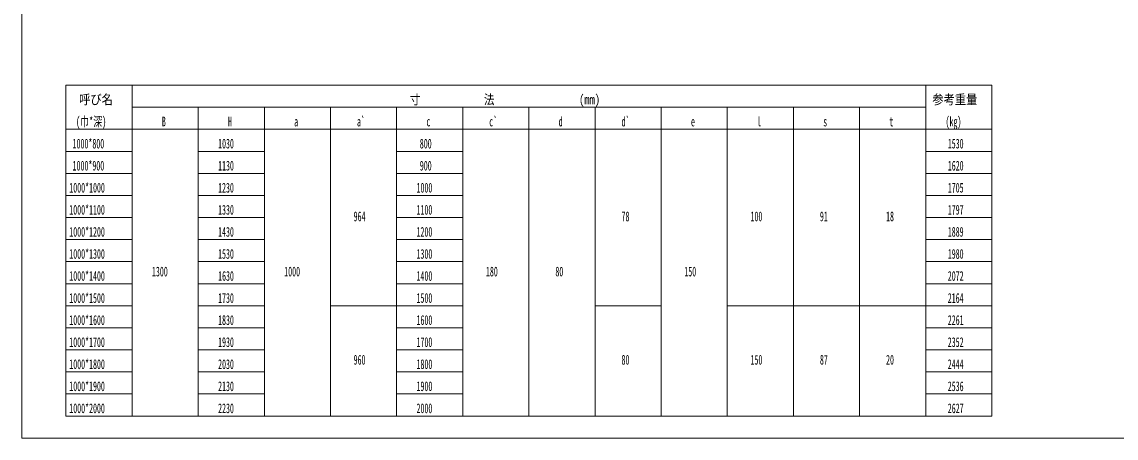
# Model space of a CAD drawing. Units: millimetres on the paper. Extents: x 26 to 772, y 19 to 550.
# Drawn here: x 25.5 to 521.9, y 19 to 207.7 of the extents above; entities that cross this region are included whole.
import ezdxf
from ezdxf.enums import TextEntityAlignment as Align

# ---------------------------------------------------------------- set-up
doc = ezdxf.new("R2010")
doc.units = ezdxf.units.MM
doc.layers.add('1', color=7, linetype='Continuous', lineweight=18)
doc.styles.add('ＭＳ ゴシック', font='')
doc.styles.get('ＭＳ ゴシック').set_extended_font_data('MS Gothic')

msp = doc.modelspace()

# ---------------------------------------------------------------- linework, layer by layer
at = {"layer": '1'}
for p, q in [((25.5, 550), (25.5, 19)), ((45.5, 69), (45.5, 179)), ((45.5, 179), (45.5, 29)), ((45.5, 179), (465.5, 179)), ((465.5, 179), (45.5, 179)), ((75.5, 179), (75.5, 69)), ((75.5, 179), (75.5, 69)), ((435.5, 179), (435.5, 69)), ((465.5, 179), (465.5, 29)), ((75.5, 169), (435.5, 169)), ((105.5, 169), (105.5, 69)), ((135.5, 69), (135.5, 169)), ((165.5, 169), (165.5, 69)), ((195.5, 69), (195.5, 169)), ((225.5, 169), (225.5, 69)), ((255.5, 69), (255.5, 169)), ((285.5, 169), (285.5, 69)), ((315.5, 69), (315.5, 169)), ((345.5, 69), (345.5, 169)), ((375.5, 69), (375.5, 169)), ((405.5, 69), (405.5, 169)), ((45.5, 159), (465.5, 159)), ((45.5, 159), (465.5, 159)), ((45.5, 149), (75.5, 149)), ((105.5, 149), (135.5, 149)), ((195.5, 149), (225.5, 149)), ((435.5, 149), (465.5, 149)), ((45.5, 139), (75.5, 139)), ((105.5, 139), (135.5, 139)), ((225.5, 139), (195.5, 139)), ((435.5, 139), (465.5, 139)), ((45.5, 129), (75.5, 129)), ((105.5, 129), (135.5, 129)), ((195.5, 129), (225.5, 129)), ((435.5, 129), (465.5, 129)), ((45.5, 119), (75.5, 119)), ((135.5, 119), (105.5, 119)), ((225.5, 119), (195.5, 119)), ((465.5, 119), (435.5, 119)), ((45.5, 109), (75.5, 109)), ((105.5, 109), (135.5, 109)), ((195.5, 109), (225.5, 109)), ((435.5, 109), (465.5, 109)), ((45.5, 99), (75.5, 99)), ((135.5, 99), (105.5, 99)), ((225.5, 99), (195.5, 99)), ((465.5, 99), (435.5, 99)), ((45.5, 89), (75.5, 89)), ((105.5, 89), (135.5, 89)), ((195.5, 89), (225.5, 89)), ((435.5, 89), (465.5, 89)), ((45.5, 79), (75.5, 79)), ((135.5, 79), (105.5, 79)), ((165.5, 79), (195.5, 79)), ((225.5, 79), (195.5, 79)), ((285.5, 79), (315.5, 79)), ((345.5, 79), (375.5, 79)), ((375.5, 79), (405.5, 79)), ((405.5, 79), (435.5, 79)), ((465.5, 79), (435.5, 79)), ((45.5, 69), (75.5, 69)), ((75.5, 49), (75.5, 69)), ((105.5, 49), (105.5, 69)), ((105.5, 69), (135.5, 69)), ((135.5, 69), (135.5, 49)), ((165.5, 49), (165.5, 69)), ((195.5, 69), (195.5, 49)), ((195.5, 69), (225.5, 69)), ((225.5, 69), (225.5, 49)), ((255.5, 69), (255.5, 49)), ((285.5, 49), (285.5, 69)), ((315.5, 69), (315.5, 49)), ((345.5, 69), (345.5, 49)), ((375.5, 49), (375.5, 69)), ((405.5, 69), (405.5, 49)), ((435.5, 49), (435.5, 69)), ((435.5, 69), (465.5, 69)), ((45.5, 59), (75.5, 59)), ((135.5, 59), (105.5, 59)), ((225.5, 59), (195.5, 59)), ((435.5, 59), (465.5, 59)), ((45.5, 49), (75.5, 49)), ((75.5, 49), (75.5, 39)), ((105.5, 39), (105.5, 49)), ((105.5, 49), (135.5, 49)), ((135.5, 49), (135.5, 39)), ((165.5, 39), (165.5, 49)), ((195.5, 49), (195.5, 39)), ((195.5, 49), (225.5, 49)), ((225.5, 39), (225.5, 49)), ((255.5, 49), (255.5, 39)), ((285.5, 39), (285.5, 49)), ((315.5, 49), (315.5, 39)), ((345.5, 39), (345.5, 49)), ((375.5, 49), (375.5, 39)), ((405.5, 39), (405.5, 49)), ((435.5, 49), (435.5, 39)), ((435.5, 49), (465.5, 49)), ((465.5, 39), (465.5, 49)), ((45.5, 39), (75.5, 39)), ((75.5, 39), (75.5, 29)), ((105.5, 39), (105.5, 29)), ((105.5, 39), (135.5, 39)), ((135.5, 29), (135.5, 39)), ((165.5, 39), (165.5, 29)), ((195.5, 39), (195.5, 29)), ((195.5, 39), (225.5, 39)), ((225.5, 39), (225.5, 29)), ((255.5, 39), (255.5, 29)), ((285.5, 39), (285.5, 29)), ((315.5, 39), (315.5, 29)), ((345.5, 39), (345.5, 29)), ((375.5, 39), (375.5, 29)), ((405.5, 39), (405.5, 29)), ((435.5, 39), (435.5, 29)), ((435.5, 39), (465.5, 39)), ((45.5, 29), (465.5, 29)), ((25.5, 19), (771.5, 19))]:
    msp.add_line(p, q, dxfattribs=at)

# ---------------------------------------------------------------- texts
at = {"layer": '1', "style": 'ＭＳ ゴシック'}
for s, width, p in [('呼び名', 0.85, (51.5, 169)), ('寸\u3000\u3000    \u3000\u3000法\u3000        \u3000\u3000\u3000(mm)', 0.8, (201.5, 169)), ('参考重量', 0.85, (438.5, 169)), ('(巾*深)', 0.65, (50, 159)), ('B', 0.5, (89, 159)), ('H', 0.5, (119, 159)), ('a`', 0.5, (177.5, 159)), ('c`', 0.5, (237.5, 159)), ('d', 0.5, (269, 159)), ('d`', 0.5, (297.5, 159)), ('l', 0.5, (359, 159)), ('t', 0.5, (419, 159)), ('(kg)', 0.5, (444.5, 159)), ('a', 0.5, (149, 159)), ('c', 0.5, (209, 159)), ('e', 0.5, (329, 159)), ('s', 0.5, (389, 159)), ('1000*800', 0.5, (48.5, 149)), ('1030', 0.5, (114.5, 149)), ('800', 0.5, (206, 149)), ('1530', 0.5, (445.5, 149)), ('1000*900', 0.5, (48.5, 139)), ('1130', 0.5, (114.5, 139)), ('900', 0.5, (206, 139)), ('1620', 0.5, (445.5, 139)), ('1000*1000', 0.5, (47, 129)), ('1230', 0.5, (114.5, 129)), ('1000', 0.5, (204.5, 129)), ('1705', 0.5, (445.5, 129)), ('1000*1100', 0.5, (47, 119)), ('1330', 0.5, (114.5, 119)), ('1100', 0.5, (204.5, 119)), ('1797', 0.5, (445.5, 119)), ('964', 0.5, (176, 116)), ('78', 0.5, (297.5, 116)), ('100', 0.5, (356, 116)), ('91', 0.5, (387.5, 116)), ('18', 0.5, (417.5, 116)), ('1000*1200', 0.5, (47, 109)), ('1430', 0.5, (114.5, 109)), ('1200', 0.5, (204.5, 109)), ('1889', 0.5, (445.5, 109)), ('1000*1300', 0.5, (47, 99)), ('1530', 0.5, (114.5, 99)), ('1300', 0.5, (204.5, 99)), ('1980', 0.5, (445.5, 99)), ('1000*1400', 0.5, (47, 89)), ('1300', 0.5, (84.5, 91)), ('1630', 0.5, (114.5, 89)), ('1000', 0.5, (144.5, 91)), ('1400', 0.5, (204.5, 89)), ('180', 0.5, (236, 91)), ('80', 0.5, (267.5, 91)), ('150', 0.5, (326, 91)), ('2072', 0.5, (445.5, 89)), ('1000*1500', 0.5, (47, 79)), ('1730', 0.5, (114.5, 79)), ('1500', 0.5, (204.5, 79)), ('2164', 0.5, (445.5, 79)), ('1000*1600', 0.5, (47, 69)), ('1830', 0.5, (114.5, 69)), ('1600', 0.5, (204.5, 69)), ('2261', 0.5, (445.5, 69)), ('1000*1700', 0.5, (47, 59)), ('1930', 0.5, (114.5, 59)), ('1700', 0.5, (204.5, 59)), ('2352', 0.5, (445.5, 59)), ('1000*1800', 0.5, (47, 49)), ('2030', 0.5, (114.5, 49)), ('960', 0.5, (176, 51)), ('1800', 0.5, (204.5, 49)), ('80', 0.5, (297.5, 51)), ('150', 0.5, (356, 51)), ('87', 0.5, (387.5, 51)), ('20', 0.5, (417.5, 51)), ('2444', 0.5, (445.5, 49)), ('1000*1900', 0.5, (47, 39)), ('2130', 0.5, (114.5, 39)), ('1900', 0.5, (204.5, 39)), ('2536', 0.5, (445.5, 39)), ('1000*2000', 0.5, (47, 29)), ('2230', 0.5, (114.5, 29)), ('2000', 0.5, (204.5, 29)), ('2627', 0.5, (445.5, 29))]:
    msp.add_text(s, height=4.399, dxfattribs=dict(at, width=width)).set_placement(p, align=Align.BOTTOM_LEFT)

doc.saveas('drawing.dxf')
